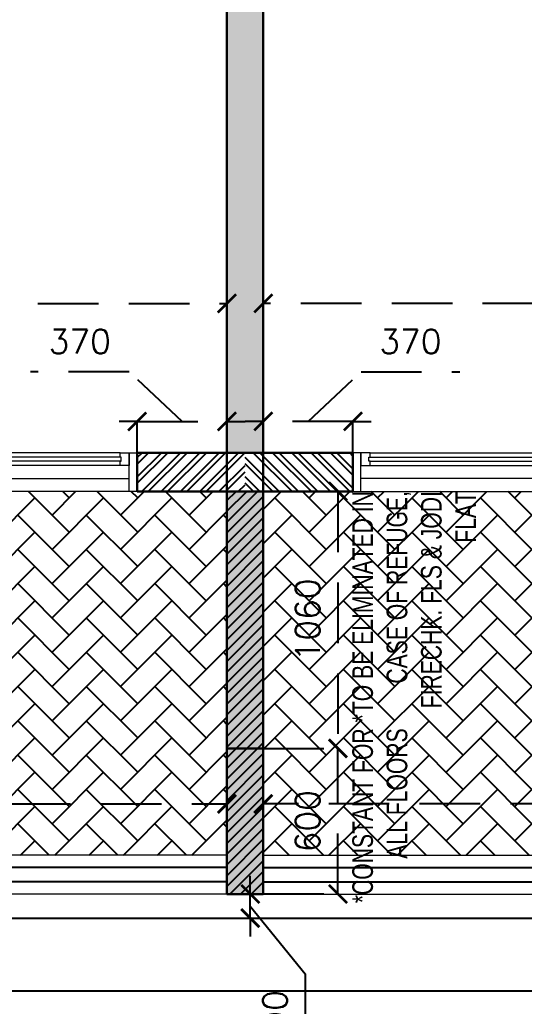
# Model space of a CAD drawing. Header units: millimetres. Extents: x 1124992 to 1258557, y -5767803 to -5695799.
# Drawn here: x 1205343 to 1207424, y -5729733 to -5725664 of the extents above; entities that cross this region are included whole.
import ezdxf

# ---------------------------------------------------------------- set-up
doc = ezdxf.new("R2010")
doc.units = ezdxf.units.MM
doc.header["$LTSCALE"] = 1000
doc.header["$MEASUREMENT"] = 0
for name, pattern in [('$1$AUDIT_D_120904163729-0', [0]), ('$36$HIDDEN', [0.375, 0.25, -0.125]), ('2BHK-A - FRONT$0$AUDIT_D_120904163729-0', [0]), ('AUDIT_D_120904163729-0', [0]), ('T8(T9 IS SIMILAR) - 1st FLOOR ELEVATION$0$AUDIT_D_120904163729-0', [0]), ('T8(T9 IS SIMILAR) - DIMENSION & TEXTING$0$HIDDEN', [0.375, 0.25, -0.125]), ('T8(T9 IS SIMILAR) - TYPICAL FLOOR ELEVATION$0$AUDIT_D_120904163729-0', [0]), ('T8(T9 IS SIMILAR) - TYPICAL FLOOR ELEVATION$0$HIDDEN', [0.375, 0.25, -0.125])]:
    doc.linetypes.add(name, pattern=pattern)
doc.layers.get('0').update_dxf_attribs({"linetype": 'AUDIT_D_120904163729-0'})
for name, color, linetype in [('$0$A-HATCH -160', 251, '$1$AUDIT_D_120904163729-0'), ('$21$A-DIMENSIONS', 2, '$36$HIDDEN'), ('2BHK-A - FRONT$0$A-DECK SUNK 125', 8, 'Continuous'), ('2BHK-A - FRONT$0$A-HATCH -160', 251, '2BHK-A - FRONT$0$AUDIT_D_120904163729-0'), ('2BHK-A - FRONT$0$ELE 1', 1, 'Continuous'), ('A_dim', 1, 'Continuous'), ('T8(T9 IS SIMILAR) - 1st FLOOR ELEVATION$0$A-WALL-FEATURES', 110, 'T8(T9 IS SIMILAR) - 1st FLOOR ELEVATION$0$AUDIT_D_120904163729-0'), ('T8(T9 IS SIMILAR) - DIMENSION & TEXTING$0$A-DIMENSIONS', 2, 'T8(T9 IS SIMILAR) - DIMENSION & TEXTING$0$HIDDEN'), ('T8(T9 IS SIMILAR) - TYPICAL FLOOR ELEVATION$0$A-DIM', 1, 'T8(T9 IS SIMILAR) - TYPICAL FLOOR ELEVATION$0$AUDIT_D_120904163729-0'), ('T8(T9 IS SIMILAR) - TYPICAL FLOOR ELEVATION$0$A-WALL-FEATURES', 6, 'T8(T9 IS SIMILAR) - TYPICAL FLOOR ELEVATION$0$AUDIT_D_120904163729-0')]:
    doc.layers.add(name, color=color, linetype=linetype)
for name, color, linetype, lineweight in [('2BHK-A - FRONT$0$A-WALL- 160', 6, 'Continuous', 30), ('2BHK-A - FRONT$0$Ele', 8, 'Continuous', 15), ('2BHK-A - FRONT$0$Window', 4, 'Continuous', 20), ('T8(T9 IS SIMILAR) - DIMENSION & TEXTING$0$R0-18-10-2014-T1-1st Podium Floor Plan$0$Text', 2, 'Continuous', 0), ('T8(T9 IS SIMILAR)$0$D&W', 8, 'Continuous', 25)]:
    doc.layers.add(name, color=color, linetype=linetype, lineweight=lineweight)
doc.styles.add('T8(T9 IS SIMILAR) - DIMENSION & TEXTING$0$ARIAL ARROW', font='swisscl.ttf')
doc.styles.add('T8(T9 IS SIMILAR) - DIMENSION & TEXTING$0$Romans 1', font='romans.shx', dxfattribs={"height": 100})
doc.styles.add('T8(T9 IS SIMILAR) - TYPICAL FLOOR ELEVATION$0$Romans 1', font='romans.shx', dxfattribs={"height": 100})
doc.dimstyles.new('T8(T9 IS SIMILAR) - DIMENSION & TEXTING$0$ALPINE S', dxfattribs={"dimscale": 0, "dimtxt": 100, "dimasz": 75, "dimexe": 0, "dimexo": 0, "dimgap": 75, "dimtad": 1, "dimdec": 0, "dimzin": 0, "dimdsep": 46, "dimtxsty": 'T8(T9 IS SIMILAR) - DIMENSION & TEXTING$0$Romans 1', "dimblk": 'T8(T9 IS SIMILAR) - DIMENSION & TEXTING$0$_ArchTick', "dimcen": 0.09, "dimclrd": 256, "dimclre": 256, "dimclrt": 7, "dimadec": 0, "dimazin": 0, "dimtfac": 1, "dimtdec": 0, "dimtofl": 0, "dimtmove": 1, "dimatfit": 0, "dimldrblk": 'T8(T9 IS SIMILAR) - DIMENSION & TEXTING$0$_Open90', "dimfxl": 1, "dimtolj": 1, "dimtzin": 0, "dimarcsym": 0})
doc.dimstyles.new('T8(T9 IS SIMILAR) - TYPICAL FLOOR ELEVATION$0$ALPINE S', dxfattribs={"dimscale": 0, "dimtxt": 100, "dimasz": 75, "dimexe": 0, "dimexo": 0, "dimgap": 75, "dimtad": 1, "dimdec": 0, "dimzin": 0, "dimdsep": 46, "dimtxsty": 'T8(T9 IS SIMILAR) - TYPICAL FLOOR ELEVATION$0$Romans 1', "dimblk": 'T8(T9 IS SIMILAR) - TYPICAL FLOOR ELEVATION$0$_ArchTick', "dimcen": 0.09, "dimclrd": 256, "dimclre": 256, "dimclrt": 7, "dimadec": 0, "dimazin": 0, "dimtfac": 1, "dimtdec": 0, "dimtofl": 0, "dimtmove": 1, "dimatfit": 0, "dimldrblk": 'T8(T9 IS SIMILAR) - TYPICAL FLOOR ELEVATION$0$_Open90', "dimfxl": 1, "dimtolj": 1, "dimtzin": 0, "dimarcsym": 0})

# ---------------------------------------------------------------- blocks, each defined once
blk = doc.blocks.new('T8(T9 IS SIMILAR) - DIMENSION & TEXTING$0$_ArchTick')
at = {"color": 0, "linetype": 'ByBlock', "const_width": 0.15}
blk.add_lwpolyline([(-0.5, -0.5), (0.5, 0.5)], dxfattribs=at)
blk = doc.blocks.new('*D548')
at = {"layer": 'T8(T9 IS SIMILAR) - DIMENSION & TEXTING$0$A-DIMENSIONS', "linetype": 'T8(T9 IS SIMILAR) - DIMENSION & TEXTING$0$HIDDEN', "lineweight": -2, "transparency": 16777216}
for p, q in [((1203427.3, -5728684), (1203427.3, -5728898.5)), ((1206197.3, -5728684), (1206197.3, -5728898.5))]:
    blk.add_line(p, q, dxfattribs=at)
at = {"layer": 'T8(T9 IS SIMILAR) - DIMENSION & TEXTING$0$A-DIMENSIONS', "lineweight": -2, "transparency": 16777216}
blk.add_line((1203427.3, -5728898.5), (1206197.3, -5728898.5), dxfattribs=at)
at = {"layer": 'T8(T9 IS SIMILAR) - DIMENSION & TEXTING$0$A-DIMENSIONS', "linetype": 'ByBlock', "lineweight": -2, "transparency": 16777216, "xscale": 75, "yscale": 75, "zscale": 75, "rotation": 180}
blk.add_blockref('T8(T9 IS SIMILAR) - DIMENSION & TEXTING$0$_ArchTick', (1203427.3, -5728898.5), dxfattribs=at)
at = {"layer": 'T8(T9 IS SIMILAR) - DIMENSION & TEXTING$0$A-DIMENSIONS', "linetype": 'ByBlock', "lineweight": -2, "transparency": 16777216, "xscale": 75, "yscale": 75, "zscale": 75}
blk.add_blockref('T8(T9 IS SIMILAR) - DIMENSION & TEXTING$0$_ArchTick', (1206197.3, -5728898.5), dxfattribs=at)
at = {"layer": 'T8(T9 IS SIMILAR) - DIMENSION & TEXTING$0$A-DIMENSIONS', "color": 7, "linetype": 'ByBlock', "transparency": 16777216, "insert": (1204812.3, -5728773.5), "char_height": 100, "attachment_point": 5, "style": 'T8(T9 IS SIMILAR) - DIMENSION & TEXTING$0$Romans 1'}
blk.add_mtext('\\A1;2770', dxfattribs=at)
blk = doc.blocks.new('T8(T9 IS SIMILAR) - DIMENSION & TEXTING$0$_Open90')
at = {"color": 0, "linetype": 'ByBlock', "lineweight": -2}
for p, q in [((0, 0), (-1, 0)), ((-0.5, 0.5), (0, 0)), ((0, 0), (-0.5, -0.5))]:
    blk.add_line(p, q, dxfattribs=at)
blk = doc.blocks.new('*D510')
at = {"layer": 'T8(T9 IS SIMILAR) - DIMENSION & TEXTING$0$A-DIMENSIONS', "linetype": 'T8(T9 IS SIMILAR) - DIMENSION & TEXTING$0$HIDDEN', "lineweight": -2, "transparency": 16777216}
for p, q in [((1202792.3, -5727053), (1202792.3, -5726834.4)), ((1206197.3, -5727053), (1206197.3, -5726834.4))]:
    blk.add_line(p, q, dxfattribs=at)
at = {"layer": 'T8(T9 IS SIMILAR) - DIMENSION & TEXTING$0$A-DIMENSIONS', "lineweight": -2, "transparency": 16777216}
blk.add_line((1202792.3, -5726834.4), (1206197.3, -5726834.4), dxfattribs=at)
at = {"layer": 'T8(T9 IS SIMILAR) - DIMENSION & TEXTING$0$A-DIMENSIONS', "linetype": 'ByBlock', "lineweight": -2, "transparency": 16777216, "xscale": 75, "yscale": 75, "zscale": 75, "rotation": 180}
blk.add_blockref('T8(T9 IS SIMILAR) - DIMENSION & TEXTING$0$_ArchTick', (1202792.3, -5726834.4), dxfattribs=at)
at = {"layer": 'T8(T9 IS SIMILAR) - DIMENSION & TEXTING$0$A-DIMENSIONS', "linetype": 'ByBlock', "lineweight": -2, "transparency": 16777216, "xscale": 75, "yscale": 75, "zscale": 75}
blk.add_blockref('T8(T9 IS SIMILAR) - DIMENSION & TEXTING$0$_ArchTick', (1206197.3, -5726834.4), dxfattribs=at)
at = {"layer": 'T8(T9 IS SIMILAR) - DIMENSION & TEXTING$0$A-DIMENSIONS', "color": 7, "linetype": 'ByBlock', "transparency": 16777216, "insert": (1204494.8, -5726709.4), "char_height": 100, "attachment_point": 5, "style": 'T8(T9 IS SIMILAR) - DIMENSION & TEXTING$0$Romans 1'}
blk.add_mtext('\\A1;3405', dxfattribs=at)
blk = doc.blocks.new('*D512')
at = {"layer": 'T8(T9 IS SIMILAR) - DIMENSION & TEXTING$0$A-DIMENSIONS', "lineweight": -2, "transparency": 16777216}
for p, q in [((1205793.9, -5727116.4), (1205386.8, -5727116.4)), ((1206012.3, -5727321), (1205793.9, -5727116.4)), ((1205827.3, -5727321), (1205752.3, -5727321)), ((1205827.3, -5727321), (1206197.3, -5727321)), ((1206197.3, -5727321), (1206272.3, -5727321))]:
    blk.add_line(p, q, dxfattribs=at)
at = {"layer": 'T8(T9 IS SIMILAR) - DIMENSION & TEXTING$0$A-DIMENSIONS', "linetype": 'T8(T9 IS SIMILAR) - DIMENSION & TEXTING$0$HIDDEN', "lineweight": -2, "transparency": 16777216}
for p, q in [((1205827.3, -5727449.6), (1205827.3, -5727321)), ((1206197.3, -5727449.6), (1206197.3, -5727321))]:
    blk.add_line(p, q, dxfattribs=at)
at = {"layer": 'T8(T9 IS SIMILAR) - DIMENSION & TEXTING$0$A-DIMENSIONS', "linetype": 'ByBlock', "lineweight": -2, "transparency": 16777216, "xscale": 75, "yscale": 75, "zscale": 75}
blk.add_blockref('T8(T9 IS SIMILAR) - DIMENSION & TEXTING$0$_ArchTick', (1205827.3, -5727321), dxfattribs=at)
at = {"layer": 'T8(T9 IS SIMILAR) - DIMENSION & TEXTING$0$A-DIMENSIONS', "linetype": 'ByBlock', "lineweight": -2, "transparency": 16777216, "xscale": 75, "yscale": 75, "zscale": 75, "rotation": 180}
blk.add_blockref('T8(T9 IS SIMILAR) - DIMENSION & TEXTING$0$_ArchTick', (1206197.3, -5727321), dxfattribs=at)
at = {"layer": 'T8(T9 IS SIMILAR) - DIMENSION & TEXTING$0$A-DIMENSIONS', "color": 7, "linetype": 'ByBlock', "transparency": 16777216, "insert": (1205590.3, -5726991.4), "char_height": 100, "attachment_point": 5, "style": 'T8(T9 IS SIMILAR) - DIMENSION & TEXTING$0$Romans 1'}
blk.add_mtext('\\A1;370', dxfattribs=at)
blk = doc.blocks.new('*D474')
at = {"layer": 'T8(T9 IS SIMILAR) - DIMENSION & TEXTING$0$A-DIMENSIONS', "linetype": 'T8(T9 IS SIMILAR) - DIMENSION & TEXTING$0$HIDDEN', "lineweight": -2, "transparency": 16777216}
for p, q in [((1206347.3, -5728684), (1206347.3, -5728898.5)), ((1209117.3, -5728684), (1209117.3, -5728898.5))]:
    blk.add_line(p, q, dxfattribs=at)
at = {"layer": 'T8(T9 IS SIMILAR) - DIMENSION & TEXTING$0$A-DIMENSIONS', "lineweight": -2, "transparency": 16777216}
blk.add_line((1209117.3, -5728898.5), (1206347.3, -5728898.5), dxfattribs=at)
at = {"layer": 'T8(T9 IS SIMILAR) - DIMENSION & TEXTING$0$A-DIMENSIONS', "linetype": 'ByBlock', "lineweight": -2, "transparency": 16777216, "xscale": 75, "yscale": 75, "zscale": 75, "rotation": 180}
blk.add_blockref('T8(T9 IS SIMILAR) - DIMENSION & TEXTING$0$_ArchTick', (1206347.3, -5728898.5), dxfattribs=at)
at = {"layer": 'T8(T9 IS SIMILAR) - DIMENSION & TEXTING$0$A-DIMENSIONS', "linetype": 'ByBlock', "lineweight": -2, "transparency": 16777216, "xscale": 75, "yscale": 75, "zscale": 75}
blk.add_blockref('T8(T9 IS SIMILAR) - DIMENSION & TEXTING$0$_ArchTick', (1209117.3, -5728898.5), dxfattribs=at)
at = {"layer": 'T8(T9 IS SIMILAR) - DIMENSION & TEXTING$0$A-DIMENSIONS', "color": 7, "linetype": 'ByBlock', "transparency": 16777216, "insert": (1207732.3, -5728773.5), "char_height": 100, "attachment_point": 5, "style": 'T8(T9 IS SIMILAR) - DIMENSION & TEXTING$0$Romans 1'}
blk.add_mtext('\\A1;2770', dxfattribs=at)
blk = doc.blocks.new('*D476')
at = {"layer": 'T8(T9 IS SIMILAR) - DIMENSION & TEXTING$0$A-DIMENSIONS', "linetype": 'T8(T9 IS SIMILAR) - DIMENSION & TEXTING$0$HIDDEN', "lineweight": -2, "transparency": 16777216}
for p, q in [((1206347.3, -5727053), (1206347.3, -5726834.4)), ((1209752.3, -5727053), (1209752.3, -5726834.4))]:
    blk.add_line(p, q, dxfattribs=at)
at = {"layer": 'T8(T9 IS SIMILAR) - DIMENSION & TEXTING$0$A-DIMENSIONS', "lineweight": -2, "transparency": 16777216}
blk.add_line((1209752.3, -5726834.4), (1206347.3, -5726834.4), dxfattribs=at)
at = {"layer": 'T8(T9 IS SIMILAR) - DIMENSION & TEXTING$0$A-DIMENSIONS', "linetype": 'ByBlock', "lineweight": -2, "transparency": 16777216, "xscale": 75, "yscale": 75, "zscale": 75, "rotation": 180}
blk.add_blockref('T8(T9 IS SIMILAR) - DIMENSION & TEXTING$0$_ArchTick', (1206347.3, -5726834.4), dxfattribs=at)
at = {"layer": 'T8(T9 IS SIMILAR) - DIMENSION & TEXTING$0$A-DIMENSIONS', "linetype": 'ByBlock', "lineweight": -2, "transparency": 16777216, "xscale": 75, "yscale": 75, "zscale": 75}
blk.add_blockref('T8(T9 IS SIMILAR) - DIMENSION & TEXTING$0$_ArchTick', (1209752.3, -5726834.4), dxfattribs=at)
at = {"layer": 'T8(T9 IS SIMILAR) - DIMENSION & TEXTING$0$A-DIMENSIONS', "color": 7, "linetype": 'ByBlock', "transparency": 16777216, "insert": (1208049.8, -5726709.4), "char_height": 100, "attachment_point": 5, "style": 'T8(T9 IS SIMILAR) - DIMENSION & TEXTING$0$Romans 1'}
blk.add_mtext('\\A1;3405', dxfattribs=at)
blk = doc.blocks.new('*D478')
at = {"layer": 'T8(T9 IS SIMILAR) - DIMENSION & TEXTING$0$A-DIMENSIONS', "lineweight": -2, "transparency": 16777216}
for p, q in [((1206532.3, -5727321), (1206750.6, -5727116.4)), ((1206750.6, -5727116.4), (1207157.8, -5727116.4)), ((1206347.3, -5727321), (1206272.3, -5727321)), ((1206717.3, -5727321), (1206347.3, -5727321)), ((1206717.3, -5727321), (1206792.3, -5727321))]:
    blk.add_line(p, q, dxfattribs=at)
at = {"layer": 'T8(T9 IS SIMILAR) - DIMENSION & TEXTING$0$A-DIMENSIONS', "linetype": 'T8(T9 IS SIMILAR) - DIMENSION & TEXTING$0$HIDDEN', "lineweight": -2, "transparency": 16777216}
for p, q in [((1206347.3, -5727449.6), (1206347.3, -5727321)), ((1206717.3, -5727449.6), (1206717.3, -5727321))]:
    blk.add_line(p, q, dxfattribs=at)
at = {"layer": 'T8(T9 IS SIMILAR) - DIMENSION & TEXTING$0$A-DIMENSIONS', "linetype": 'ByBlock', "lineweight": -2, "transparency": 16777216, "xscale": 75, "yscale": 75, "zscale": 75}
blk.add_blockref('T8(T9 IS SIMILAR) - DIMENSION & TEXTING$0$_ArchTick', (1206347.3, -5727321), dxfattribs=at)
at = {"layer": 'T8(T9 IS SIMILAR) - DIMENSION & TEXTING$0$A-DIMENSIONS', "linetype": 'ByBlock', "lineweight": -2, "transparency": 16777216, "xscale": 75, "yscale": 75, "zscale": 75, "rotation": 180}
blk.add_blockref('T8(T9 IS SIMILAR) - DIMENSION & TEXTING$0$_ArchTick', (1206717.3, -5727321), dxfattribs=at)
at = {"layer": 'T8(T9 IS SIMILAR) - DIMENSION & TEXTING$0$A-DIMENSIONS', "color": 7, "linetype": 'ByBlock', "transparency": 16777216, "insert": (1206954.2, -5726991.4), "char_height": 100, "attachment_point": 5, "style": 'T8(T9 IS SIMILAR) - DIMENSION & TEXTING$0$Romans 1'}
blk.add_mtext('\\A1;370', dxfattribs=at)
blk = doc.blocks.new('*D175')
at = {"layer": 'T8(T9 IS SIMILAR) - DIMENSION & TEXTING$0$A-DIMENSIONS', "linetype": 'T8(T9 IS SIMILAR) - DIMENSION & TEXTING$0$HIDDEN', "lineweight": -2, "transparency": 16777216}
for p, q in [((1206347.3, -5728669.9), (1206655.3, -5728669.9)), ((1206347.5, -5729269.9), (1206655.3, -5729269.9))]:
    blk.add_line(p, q, dxfattribs=at)
at = {"layer": 'T8(T9 IS SIMILAR) - DIMENSION & TEXTING$0$A-DIMENSIONS', "lineweight": -2, "transparency": 16777216}
blk.add_line((1206655.3, -5729269.9), (1206655.3, -5728669.9), dxfattribs=at)
at = {"layer": 'T8(T9 IS SIMILAR) - DIMENSION & TEXTING$0$A-DIMENSIONS', "linetype": 'ByBlock', "lineweight": -2, "transparency": 16777216, "xscale": 75, "yscale": 75, "zscale": 75}
for p, rotation in [((1206655.3, -5728669.9), 90), ((1206655.3, -5729269.9), 270)]:
    blk.add_blockref('T8(T9 IS SIMILAR) - DIMENSION & TEXTING$0$_ArchTick', p, dxfattribs=dict(at, rotation=rotation))
at = {"layer": 'T8(T9 IS SIMILAR) - DIMENSION & TEXTING$0$A-DIMENSIONS', "color": 7, "linetype": 'ByBlock', "transparency": 16777216, "insert": (1206530.3, -5728969.9), "char_height": 100, "attachment_point": 5, "rotation": 90, "style": 'T8(T9 IS SIMILAR) - DIMENSION & TEXTING$0$Romans 1'}
blk.add_mtext('\\A1;600', dxfattribs=at)
blk = doc.blocks.new('*D176')
at = {"layer": 'T8(T9 IS SIMILAR) - DIMENSION & TEXTING$0$A-DIMENSIONS', "linetype": 'T8(T9 IS SIMILAR) - DIMENSION & TEXTING$0$HIDDEN', "lineweight": -2, "transparency": 16777216}
for p, q in [((1206347.5, -5727609.9), (1206655.3, -5727609.9)), ((1206347.1, -5728669.9), (1206655.3, -5728669.9))]:
    blk.add_line(p, q, dxfattribs=at)
at = {"layer": 'T8(T9 IS SIMILAR) - DIMENSION & TEXTING$0$A-DIMENSIONS', "lineweight": -2, "transparency": 16777216}
blk.add_line((1206655.3, -5727609.9), (1206655.3, -5728669.9), dxfattribs=at)
at = {"layer": 'T8(T9 IS SIMILAR) - DIMENSION & TEXTING$0$A-DIMENSIONS', "linetype": 'ByBlock', "lineweight": -2, "transparency": 16777216, "xscale": 75, "yscale": 75, "zscale": 75}
for p, rotation in [((1206655.3, -5727609.9), 90), ((1206655.3, -5728669.9), 270)]:
    blk.add_blockref('T8(T9 IS SIMILAR) - DIMENSION & TEXTING$0$_ArchTick', p, dxfattribs=dict(at, rotation=rotation))
at = {"layer": 'T8(T9 IS SIMILAR) - DIMENSION & TEXTING$0$A-DIMENSIONS', "color": 7, "linetype": 'ByBlock', "transparency": 16777216, "insert": (1206530.3, -5728139.9), "char_height": 100, "attachment_point": 5, "rotation": 90, "style": 'T8(T9 IS SIMILAR) - DIMENSION & TEXTING$0$Romans 1'}
blk.add_mtext('\\A1;1060', dxfattribs=at)
blk = doc.blocks.new('2BHK-A - FRONT$0$2400')
at = {"layer": '2BHK-A - FRONT$0$Window', "color": 1, "lineweight": 13}
for p, q in [((1151176.5, -5692111.9), (1148842.5, -5692111.9)), ((1149607.5, -5692111.9), (1148880, -5692111.9)), ((1149607.5, -5692165.3), (1148880, -5692165.3)), ((1150373.7, -5692165.3), (1149645, -5692165.3)), ((1150411.2, -5692165.3), (1151176.5, -5692165.3)), ((1149607.5, -5692218.6), (1148842.5, -5692218.6)), ((1150373.7, -5692218.6), (1149645, -5692218.6)), ((1151139, -5692218.6), (1150411.2, -5692218.6)), ((1150373.7, -5692271.9), (1148842.5, -5692271.9)), ((1151139, -5692271.9), (1150411.2, -5692271.9))]:
    blk.add_line(p, q, dxfattribs=at)
at = {"layer": '2BHK-A - FRONT$0$Window', "color": 5, "lineweight": 13}
for p, q in [((1149607.5, -5692142.2), (1148880, -5692142.2)), ((1149607.5, -5692146.7), (1148880, -5692146.7)), ((1150373.7, -5692183.8), (1149645, -5692183.8)), ((1150373.7, -5692200), (1149645, -5692200)), ((1151139, -5692237.2), (1150411.2, -5692237.2)), ((1151139, -5692253.3), (1150411.2, -5692253.3))]:
    blk.add_line(p, q, dxfattribs=at)
at = {"layer": '2BHK-A - FRONT$0$Window', "color": 4, "lineweight": 13}
for points in [[(1148842.5, -5692111.9), (1148809.5, -5692111.9), (1148809.5, -5692271.9), (1148842.5, -5692271.9)], [(1148880, -5692146.7), (1148880, -5692165.3), (1148842.5, -5692165.3), (1148842.5, -5692111.9), (1148880, -5692111.9), (1148880, -5692142.2), (1148875.5, -5692142.2), (1148875.5, -5692146.7)], [(1149607.5, -5692146.7), (1149607.5, -5692165.3), (1149645, -5692165.3), (1149645, -5692111.9), (1149607.5, -5692111.9), (1149607.5, -5692142.2), (1149612, -5692142.2), (1149612, -5692146.7)], [(1151209.5, -5692111.9), (1151176.5, -5692111.9), (1151176.5, -5692271.9), (1151209.5, -5692271.9)], [(1149645, -5692200), (1149645, -5692218.6), (1149607.5, -5692218.6), (1149607.5, -5692165.3), (1149645, -5692165.3), (1149645, -5692183.8), (1149640.5, -5692183.8), (1149640.5, -5692200)], [(1150373.7, -5692200), (1150373.7, -5692218.6), (1150411.2, -5692218.6), (1150411.2, -5692165.3), (1150373.7, -5692165.3), (1150373.7, -5692183.8), (1150378.2, -5692183.8), (1150378.2, -5692200)], [(1150411.2, -5692253.3), (1150411.2, -5692271.9), (1150373.7, -5692271.9), (1150373.7, -5692218.6), (1150411.2, -5692218.6), (1150411.2, -5692237.2), (1150406.7, -5692237.2), (1150406.7, -5692253.3)], [(1151139, -5692253.3), (1151139, -5692271.9), (1151176.5, -5692271.9), (1151176.5, -5692218.6), (1151139, -5692218.6), (1151139, -5692237.2), (1151143.5, -5692237.2), (1151143.5, -5692253.3)]]:
    blk.add_lwpolyline(points, close=True, dxfattribs=at)
blk = doc.blocks.new('2BHK-A - FRONT')
at = {"layer": '2BHK-A - FRONT$0$A-DECK SUNK 125'}
h = blk.add_hatch(dxfattribs=at)
h.set_pattern_fill('AR-HBONE', color=256, scale=25)
h.set_pattern_definition([(45, (0, -0.98), (1e-14, 141.4213562), [300, -100]), (135, (70.71, 69.74), (1e-14, 141.4213562), [300, -100])])
h.paths.add_polyline_path([(1148934.5, -5727609.6), (1151704.5, -5727609.6), (1151704.5, -5729109.6), (1148934.5, -5729109.6)])
at = {"layer": '2BHK-A - FRONT$0$A-HATCH -160', "linetype": 'ByBlock'}
h = blk.add_hatch(dxfattribs=at)
h.set_pattern_fill('HEX', color=256, scale=150)
h.set_pattern_definition([(0, (0, -0.548), (0, 32.47595264), [18.75, -37.5]), (120, (0, -0.548), (-28.125, -16.23797632), [18.75, -37.5]), (60, (18.75, -0.548), (-28.125, 16.23797632), [18.75, -37.5])])
edge = h.paths.add_edge_path()
edge.add_line((1151704.5, -5719064.6), (1151704.5, -5727449.6))
edge.add_line((1151704.5, -5727449.6), (1151854.5, -5727449.6))
edge.add_line((1151854.5, -5727449.6), (1151854.5, -5719024.6))
edge.add_line((1151854.5, -5719024.6), (1151704.5, -5719024.6))
h = blk.add_hatch(dxfattribs=at)
h.set_pattern_fill('ANSI32', color=256, scale=150)
h.set_pattern_definition([(45, (0, -0.55), (-39.77475644, 39.77475644), []), (45, (26.517, -0.55), (-39.77475644, 39.77475644), [])])
h.paths.add_polyline_path([(1145269.9, -5728524.2), (1145269.9, -5728684.2), (1144639.8, -5728684.2), (1144639.8, -5726829.5), (1144799.8, -5726829.5), (1144799.8, -5728524.2)])
h.paths.add_polyline_path([(1148934.5, -5727449.8), (1148934.5, -5727609.8), (1147999.5, -5727609.8), (1147999.5, -5727009.5), (1148159.5, -5727009.5), (1148159.5, -5727449.8)])
h.paths.add_polyline_path([(1147999.5, -5728684.2), (1147999.5, -5728524.2), (1147369.9, -5728524.2), (1147369.9, -5728684.2)])
edge = h.paths.add_edge_path()
edge.add_line((1151334.5, -5727449.8), (1151779.5, -5727449.8))
edge.add_line((1151779.5, -5727449.8), (1151779.5, -5727609.8))
edge.add_line((1151704.5, -5727609.8), (1151334.5, -5727609.8))
edge.add_line((1151334.5, -5727609.8), (1151334.5, -5727449.8))
h.paths.add_polyline_path([(1146264.5, -5719573.8), (1146424.5, -5719573.8), (1146424.5, -5719224.6), (1146264.5, -5719224.6)])
h.paths.add_polyline_path([(1145549.4, -5721834.4), (1145788.9, -5721834.4), (1145790, -5721674.6), (1145549.4, -5721674.6)])
h.paths.add_polyline_path([(1145949.5, -5721924.2), (1145949.5, -5722524.6), (1145789.5, -5722524.6), (1145789.5, -5721924.2)])
h.paths.add_polyline_path([(1144599.5, -5721924.6), (1144759.5, -5721924.6), (1144762, -5722524.6), (1144602, -5722524.6)])
h.paths.add_polyline_path([(1144599.5, -5723474.6), (1144599.5, -5723174.6), (1144759.5, -5723174.6), (1144759.5, -5723314.6), (1145789.5, -5723314.6), (1145789.5, -5723174.6), (1145949.5, -5723174.6), (1145949.5, -5723474.2)])
h = blk.add_hatch(dxfattribs=at)
h.set_pattern_fill('DOTS', color=256, scale=250)
h.set_pattern_definition([(0, (355.806, -7.858), (7.8125, 15.625), [0, -15.625])])
h.paths.add_polyline_path([(1151854.5, -5729269.6), (1151704.5, -5729269.6), (1151704.5, -5727609.6), (1151854.5, -5727609.6)])
at = {"layer": '2BHK-A - FRONT$0$A-WALL- 160', "linetype": 'ByBlock'}
for p, q in [((1151704.5, -5727449.6), (1151704.5, -5719024.6)), ((1151854.5, -5727609.6), (1151854.5, -5719024.6)), ((1151334.5, -5727449.6), (1151779.5, -5727449.6)), ((1151334.5, -5727609.6), (1151334.5, -5727449.6)), ((1151334.5, -5727609.6), (1151779.5, -5727609.6)), ((1151854.5, -5728669.6), (1151704.5, -5728669.6))]:
    blk.add_line(p, q, dxfattribs=at)
blk.add_lwpolyline([(1151854.5, -5727609.6), (1151854.5, -5729269.6), (1151704.5, -5729269.6), (1151704.5, -5727609.6)], dxfattribs=at)
at = {"layer": '2BHK-A - FRONT$0$Ele'}
for p, q in [((1151704.5, -5729109.6), (1148934.5, -5729109.6)), ((1151704.5, -5729269.6), (1148774.5, -5729269.6))]:
    blk.add_line(p, q, dxfattribs=at)
at = {"layer": '2BHK-A - FRONT$0$ELE 1'}
for p, q in [((1151704.5, -5729159.6), (1148884.5, -5729159.6)), ((1151704.5, -5729219.6), (1148824.5, -5729219.6))]:
    blk.add_line(p, q, dxfattribs=at)
at = {"layer": '2BHK-A - FRONT$0$A-WALL- 160', "linetype": 'ByBlock', "xscale": -1, "rotation": 180}
blk.add_blockref('2BHK-A - FRONT$0$2400', (125, -11419721.5), dxfattribs=at)
blk = doc.blocks.new('T8(T9 IS SIMILAR) - TYPICAL FLOOR ELEVATION$0$_ArchTick')
at = {"color": 0, "linetype": 'ByBlock', "const_width": 0.15}
blk.add_lwpolyline([(-0.5, -0.5), (0.5, 0.5)], dxfattribs=at)
blk = doc.blocks.new('*D752')
at = {"layer": 'T8(T9 IS SIMILAR) - TYPICAL FLOOR ELEVATION$0$A-DIM', "lineweight": -2, "transparency": 16777216}
for p, q in [((1206293.8, -5729269.6), (1206293.8, -5729194.6)), ((1206293.8, -5729369.6), (1206293.8, -5729269.6)), ((1206293.8, -5729319.6), (1206520.8, -5729598.5)), ((1206293.8, -5729369.6), (1206293.8, -5729444.6)), ((1206520.8, -5729598.5), (1206520.8, -5729991.4))]:
    blk.add_line(p, q, dxfattribs=at)
at = {"layer": 'T8(T9 IS SIMILAR) - TYPICAL FLOOR ELEVATION$0$A-DIM', "linetype": 'T8(T9 IS SIMILAR) - TYPICAL FLOOR ELEVATION$0$HIDDEN', "lineweight": -2, "transparency": 16777216}
for p, q in [((1206272.3, -5729269.6), (1206293.8, -5729269.6)), ((1206272.3, -5729369.6), (1206293.8, -5729369.6))]:
    blk.add_line(p, q, dxfattribs=at)
at = {"layer": 'T8(T9 IS SIMILAR) - TYPICAL FLOOR ELEVATION$0$A-DIM', "linetype": 'ByBlock', "lineweight": -2, "transparency": 16777216, "xscale": 75, "yscale": 75, "zscale": 75}
for p, rotation in [((1206293.8, -5729269.6), 270), ((1206293.8, -5729369.6), 90)]:
    blk.add_blockref('T8(T9 IS SIMILAR) - TYPICAL FLOOR ELEVATION$0$_ArchTick', p, dxfattribs=dict(at, rotation=rotation))
at = {"layer": 'T8(T9 IS SIMILAR) - TYPICAL FLOOR ELEVATION$0$A-DIM', "color": 7, "linetype": 'ByBlock', "transparency": 16777216, "insert": (1206395.8, -5729795), "char_height": 100, "attachment_point": 5, "rotation": 90, "style": 'T8(T9 IS SIMILAR) - TYPICAL FLOOR ELEVATION$0$Romans 1', "bg_fill": 3, "box_fill_scale": 1.25, "bg_fill_color": 256, "bg_fill_true_color": 13158600, "bg_fill_transparency": 0}
blk.add_mtext('\\A1;100', dxfattribs=at)
blk = doc.blocks.new('T8(T9 IS SIMILAR) - TYPICAL FLOOR ELEVATION$0$_Open90')
at = {"color": 0, "linetype": 'ByBlock', "lineweight": -2}
for p, q in [((0, 0), (-1, 0)), ((-0.5, 0.5), (0, 0)), ((0, 0), (-0.5, -0.5))]:
    blk.add_line(p, q, dxfattribs=at)
blk = doc.blocks.new('T8(T9 IS SIMILAR) - 1st FLOOR ELEVATION')
at = {"layer": 'T8(T9 IS SIMILAR) - 1st FLOOR ELEVATION$0$A-WALL-FEATURES', "color": 5, "linetype": 'T8(T9 IS SIMILAR) - 1st FLOOR ELEVATION$0$AUDIT_D_120904163729-0', "ltscale": 0.5}
blk.add_lwpolyline([(1202192.2, -5728684), (1202192, -5729668.9), (1210352.4, -5729668.9), (1210352.4, -5728684)], dxfattribs=at)
blk = doc.blocks.new('T8(T9 IS SIMILAR) - DIMENSION & TEXTING')
at = {"linetype": 'ByBlock'}
h = blk.add_hatch(dxfattribs=at)
h.set_pattern_fill('ANSI31', color=8, scale=250)
h.paths.add_polyline_path([(1206197.3, -5729269.9), (1206347.3, -5729269.9), (1206347.3, -5727609.9), (1206197.3, -5727609.9)])
at = {"layer": 'T8(T9 IS SIMILAR) - DIMENSION & TEXTING$0$R0-18-10-2014-T1-1st Podium Floor Plan$0$Text', "linetype": 'ByBlock', "char_height": 85, "attachment_point": 3, "rotation": 90, "style": 'T8(T9 IS SIMILAR) - DIMENSION & TEXTING$0$ARIAL ARROW'}
for s, insert, width in [('*TO BE ELIMINATED IN CASE OF REFUGE, FIRECHK. FLS & JODI FLAT', (1206714.6, -5727608.4), 985.308), ('*CONSTANT FOR ALL FLOORS', (1206714.6, -5728586.7), 808.128)]:
    blk.add_mtext(s, dxfattribs=dict(at, insert=insert, width=width))
at = {"layer": 'T8(T9 IS SIMILAR) - DIMENSION & TEXTING$0$A-DIMENSIONS', "linetype": 'ByBlock'}
for base, p1, p2, picture, middle in [((1206197.3, -5726834.4), (1202792.3, -5727053, -0.1), (1206197.3, -5727053), '*D510', (1204494.8, -5726709.4)), ((1206197.3, -5728898.5), (1203427.3, -5728684), (1206197.3, -5728684), '*D548', (1204812.3, -5728773.5))]:
    dim = blk.add_linear_dim(base=base, p1=p1, p2=p2, dimstyle='T8(T9 IS SIMILAR) - DIMENSION & TEXTING$0$ALPINE S', override={"dimscale": 1, "dimfxl": 5, "dimarcsym": 1}, dxfattribs=at)
    dim.commit()
    dim.dimension.update_dxf_attribs({"geometry": picture, "text_midpoint": middle})
for base, p1, p2, angle, picture, middle in [((1206347.3, -5726834.4), (1209752.3, -5727053, -0.1), (1206347.3, -5727053), 180, '*D476', (1208049.8, -5726709.4)), ((1206655.3, -5728669.9), (1206347.5, -5727609.9), (1206347.1, -5728669.9), 90, '*D176', (1206530.3, -5728139.9)), ((1206655.3, -5728669.9), (1206347.5, -5729269.9), (1206347.3, -5728669.9), 90, '*D175', (1206530.3, -5728969.9)), ((1206347.3, -5728898.5), (1209117.3, -5728684), (1206347.3, -5728684), 180, '*D474', (1207732.3, -5728773.5))]:
    dim = blk.add_linear_dim(base=base, p1=p1, p2=p2, angle=angle, dimstyle='T8(T9 IS SIMILAR) - DIMENSION & TEXTING$0$ALPINE S', override={"dimscale": 1, "dimfxl": 5, "dimarcsym": 1}, dxfattribs=at)
    dim.commit()
    dim.dimension.update_dxf_attribs({"geometry": picture, "text_midpoint": middle})
dim = blk.add_linear_dim(base=(1206197.3, -5727321), p1=(1205827.3, -5727449.6), p2=(1206197.3, -5727449.6), dimstyle='T8(T9 IS SIMILAR) - DIMENSION & TEXTING$0$ALPINE S', override={"dimscale": 1, "dimfxl": 5, "dimarcsym": 1}, dxfattribs=at)
dim.commit()
dim.dimension.update_dxf_attribs({"geometry": '*D512', "text_midpoint": (1205718.9, -5727116.4), "dimtype": 128})
dim = blk.add_linear_dim(base=(1206347.3, -5727321), p1=(1206717.3, -5727449.6), p2=(1206347.3, -5727449.6), angle=180, dimstyle='T8(T9 IS SIMILAR) - DIMENSION & TEXTING$0$ALPINE S', override={"dimscale": 1, "dimfxl": 5, "dimarcsym": 1}, dxfattribs=at)
dim.commit()
dim.dimension.update_dxf_attribs({"geometry": '*D478', "text_midpoint": (1206825.6, -5727116.4), "dimtype": 128})
blk = doc.blocks.new('T8(T9 IS SIMILAR) - TYPICAL FLOOR ELEVATION')
at = {"layer": 'T8(T9 IS SIMILAR) - TYPICAL FLOOR ELEVATION$0$A-WALL-FEATURES', "linetype": 'ByBlock'}
blk.add_lwpolyline([(1203167.3, -5728684), (1203167.3, -5729369.6), (1209377.3, -5729369.6), (1209377.3, -5728684)], dxfattribs=at)
at = {"layer": 'T8(T9 IS SIMILAR) - TYPICAL FLOOR ELEVATION$0$A-DIM', "linetype": 'ByBlock'}
dim = blk.add_linear_dim(base=(1206293.8, -5729269.6), p1=(1206272.3, -5729369.6), p2=(1206272.3, -5729269.6), angle=90, dimstyle='T8(T9 IS SIMILAR) - TYPICAL FLOOR ELEVATION$0$ALPINE S', override={"dimscale": 1, "dimfxl": 5, "dimtfill": 1, "dimarcsym": 1}, dxfattribs=at)
dim.commit()
dim.dimension.update_dxf_attribs({"geometry": '*D752', "text_midpoint": (1206520.8, -5729673.5), "dimtype": 128})
blk = doc.blocks.new('T8(T9 IS SIMILAR)')
at = {"layer": 'T8(T9 IS SIMILAR)$0$D&W', "linetype": 'ByBlock'}
blk.add_blockref('2BHK-A - FRONT', (54492.8, -0.4), dxfattribs=at)
at = {"layer": 'T8(T9 IS SIMILAR)$0$D&W', "linetype": 'ByBlock', "xscale": -1}
blk.add_blockref('2BHK-A - FRONT', (2358051.8, -0.4), dxfattribs=at)
at = {"layer": 'T8(T9 IS SIMILAR)$0$D&W', "linetype": 'ByBlock'}
blk.add_blockref('T8(T9 IS SIMILAR) - TYPICAL FLOOR ELEVATION', (0, 0), dxfattribs=at)

msp = doc.modelspace()

# ---------------------------------------------------------------- block references
at = {"layer": '$21$A-DIMENSIONS', "linetype": 'ByBlock'}
msp.add_blockref('T8(T9 IS SIMILAR)', (0, 0), dxfattribs=at)

# ---------------------------------------------------------------- next in the draw order: block references
at = {"layer": '$0$A-HATCH -160', "linetype": 'ByBlock'}
msp.add_blockref('T8(T9 IS SIMILAR) - DIMENSION & TEXTING', (0, 0), dxfattribs=at)

# ---------------------------------------------------------------- next in the draw order: block references
at = {"layer": 'A_dim', "linetype": 'ByBlock'}
msp.add_blockref('T8(T9 IS SIMILAR) - 1st FLOOR ELEVATION', (0, 0), dxfattribs=at)

doc.saveas('drawing.dxf')
